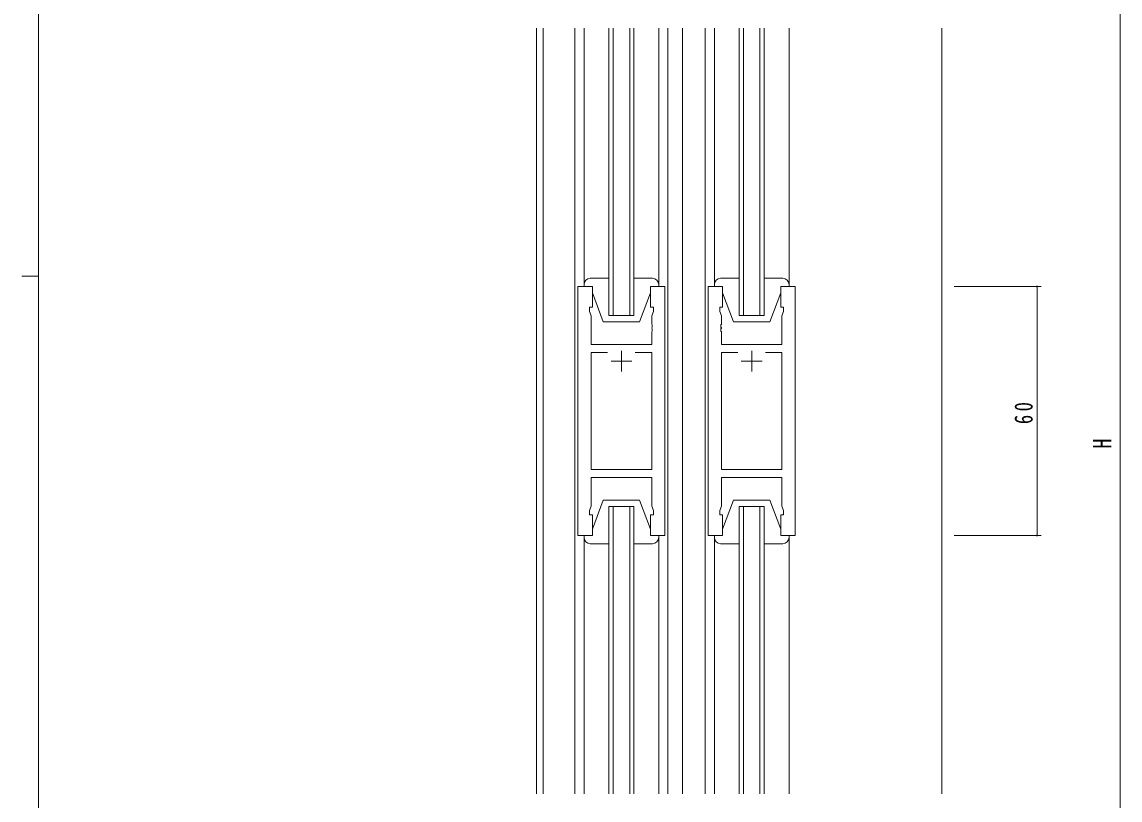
# Model space of a CAD drawing. Units: millimetres, scale not verified. Extents: x -567 to 567, y -403 to 403.
# Drawn here: x -566.7 to -302, y -102.2 to 85.3 of the extents above; entities that cross this region are included whole.
import ezdxf
from ezdxf.enums import TextEntityAlignment as Align

# ---------------------------------------------------------------- set-up
doc = ezdxf.new("R2010")
doc.units = ezdxf.units.MM
doc.header["$LTSCALE"] = 2
for name, color, linetype, lineweight in [('0-1_YKK_ZWAK', 7, 'Continuous', 18), ('0-3_YKK_11', 7, 'Continuous', 18), ('0-4_YKK_12', 2, 'Continuous', 18), ('0-5_YKK_13', 4, 'Continuous', 18), ('0-6_YKK_D', 6, 'Continuous', 18)]:
    doc.layers.add(name, color=color, linetype=linetype, lineweight=lineweight)
doc.styles.add('ＭＳ ゴシック', font='')
doc.styles.get('ＭＳ ゴシック').set_extended_font_data('MS Gothic')

msp = doc.modelspace()

# ---------------------------------------------------------------- linework, layer by layer
at = {"layer": '0-1_YKK_ZWAK'}
for p, q in [((-562.726, -350.982), (-562.726, 399.018)), ((-566.726, 24.018), (-562.726, 24.018))]:
    msp.add_line(p, q, dxfattribs=at)
at = {"layer": '0-3_YKK_11'}
for p, q in [((-432.726, 21.518), (-429.226, 21.518)), ((-432.726, -38.482), (-432.726, 21.518)), ((-415.226, 16.518), (-415.226, 21.518)), ((-415.226, 21.518), (-411.726, 21.518)), ((-411.726, 21.518), (-411.726, -38.482)), ((-397.826, 21.518), (-401.326, 21.518)), ((-401.326, 21.518), (-401.326, -38.482)), ((-397.826, 16.518), (-397.826, 21.518)), ((-380.326, 21.518), (-383.826, 21.518)), ((-380.326, -38.482), (-380.326, 21.518)), ((-429.926, 16.518), (-429.926, 15.518)), ((-414.526, 16.518), (-415.226, 16.518)), ((-414.526, 15.518), (-414.526, 16.518)), ((-398.526, 16.518), (-397.826, 16.518)), ((-398.526, 15.518), (-398.526, 16.518)), ((-383.126, 16.518), (-383.126, 15.518)), ((-429.926, 15.518), (-429.526, 14.419)), ((-429.526, 14.419), (-429.526, 7.518)), ((-414.926, 14.419), (-414.526, 15.518)), ((-414.926, 12.476), (-414.926, 14.419)), ((-398.126, 14.419), (-398.526, 15.518)), ((-398.126, 12.476), (-398.126, 14.419)), ((-383.126, 15.518), (-383.526, 14.419)), ((-383.526, 14.419), (-383.526, 7.518)), ((-414.806, 12.293), (-414.926, 12.476)), ((-414.926, 11.559), (-414.806, 11.743)), ((-414.926, 11.476), (-414.926, 11.559)), ((-414.806, 11.293), (-414.926, 11.476)), ((-414.926, 10.559), (-414.806, 10.743)), ((-414.806, 11.743), (-414.806, 12.293)), ((-414.806, 10.743), (-414.806, 11.293)), ((-398.246, 12.293), (-398.126, 12.476)), ((-398.246, 11.743), (-398.246, 12.293)), ((-398.126, 11.559), (-398.246, 11.743)), ((-398.246, 11.293), (-398.126, 11.476)), ((-398.246, 10.743), (-398.246, 11.293)), ((-398.126, 10.559), (-398.246, 10.743)), ((-398.126, 11.476), (-398.126, 11.559)), ((-414.926, 7.518), (-414.926, 10.559)), ((-398.126, 7.518), (-398.126, 10.559)), ((-429.526, 7.518), (-414.926, 7.518)), ((-429.526, 5.588), (-425.576, 5.588)), ((-429.526, -22.552), (-429.526, 5.588)), ((-422.226, 6.018), (-422.226, 1.018)), ((-418.876, 5.588), (-414.926, 5.588)), ((-418.876, 5.588), (-414.926, 5.588)), ((-414.926, 5.588), (-414.926, -22.552)), ((-383.526, 7.518), (-398.126, 7.518)), ((-394.176, 5.588), (-398.126, 5.588)), ((-394.176, 5.588), (-398.126, 5.588)), ((-398.126, 5.588), (-398.126, -22.552)), ((-390.826, 6.018), (-390.826, 1.018)), ((-383.526, 5.588), (-387.476, 5.588)), ((-383.526, -22.552), (-383.526, 5.588)), ((-419.726, 3.518), (-424.726, 3.518)), ((-393.326, 3.518), (-388.326, 3.518)), ((-414.926, -22.552), (-429.526, -22.552)), ((-398.126, -22.552), (-383.526, -22.552)), ((-429.526, -24.482), (-429.526, -31.383)), ((-414.926, -24.482), (-429.526, -24.482)), ((-414.926, -31.383), (-414.926, -24.482)), ((-398.126, -31.383), (-398.126, -24.482)), ((-398.126, -24.482), (-383.526, -24.482)), ((-383.526, -24.482), (-383.526, -31.383)), ((-429.526, -31.383), (-429.926, -32.482)), ((-414.526, -32.482), (-414.926, -31.383)), ((-398.526, -32.482), (-398.126, -31.383)), ((-383.526, -31.383), (-383.126, -32.482)), ((-429.926, -32.482), (-429.926, -33.482)), ((-429.926, -33.482), (-429.226, -33.482)), ((-429.226, -33.482), (-429.226, -38.482)), ((-415.226, -38.482), (-415.226, -33.482)), ((-415.226, -33.482), (-414.526, -33.482)), ((-414.526, -33.482), (-414.526, -32.482)), ((-398.526, -33.482), (-398.526, -32.482)), ((-397.826, -33.482), (-398.526, -33.482)), ((-397.826, -38.482), (-397.826, -33.482)), ((-383.826, -33.482), (-383.826, -38.482)), ((-383.126, -33.482), (-383.826, -33.482)), ((-383.126, -32.482), (-383.126, -33.482)), ((-429.226, -38.482), (-432.726, -38.482)), ((-411.726, -38.482), (-415.226, -38.482)), ((-401.326, -38.482), (-397.826, -38.482)), ((-383.826, -38.482), (-380.326, -38.482))]:
    msp.add_line(p, q, dxfattribs=at)
for points in [[(-429.226, 21.518), (-429.226, 16.518), (-429.926, 16.518)], [(-383.826, 21.518), (-383.826, 16.518), (-383.126, 16.518)]]:
    msp.add_lwpolyline(points, dxfattribs=at)
at = {"layer": '0-4_YKK_12'}
for p, q in [((-442.726, -100.732), (-442.726, 83.768)), ((-441.096, 83.768), (-441.096, -100.732)), ((-433.426, 83.768), (-433.426, -100.732)), ((-425.226, 14.518), (-425.226, 83.768)), ((-424.226, 83.768), (-424.226, 14.518)), ((-420.226, 14.518), (-420.226, 83.768)), ((-419.226, 83.768), (-419.226, 14.518)), ((-411.026, 83.768), (-411.026, -100.732)), ((-407.526, 83.768), (-407.526, -100.732)), ((-402.026, -100.732), (-402.026, 83.768)), ((-393.826, 14.518), (-393.826, 83.768)), ((-392.826, 83.768), (-392.826, 14.518)), ((-388.826, 14.518), (-388.826, 83.768)), ((-387.826, 83.768), (-387.826, 14.518)), ((-345.026, 83.768), (-345.026, -100.732)), ((-442.726, -53.482), (-442.726, 36.518)), ((-441.096, 36.518), (-441.096, -53.482)), ((-433.426, 36.518), (-433.426, -53.482)), ((-411.026, 36.518), (-411.026, -53.482)), ((-407.526, 36.518), (-407.526, -53.482)), ((-345.026, 36.518), (-345.026, -53.482)), ((-419.226, 14.518), (-425.226, 14.518)), ((-387.826, 14.518), (-393.826, 14.518)), ((-425.226, -31.482), (-419.226, -31.482)), ((-425.226, -100.732), (-425.226, -31.482)), ((-424.226, -31.482), (-424.226, -100.732)), ((-420.226, -100.732), (-420.226, -31.482)), ((-419.226, -31.482), (-419.226, -100.732)), ((-393.826, -31.482), (-387.826, -31.482)), ((-393.826, -100.732), (-393.826, -31.482)), ((-392.826, -31.482), (-392.826, -100.732)), ((-388.826, -100.732), (-388.826, -31.482)), ((-387.826, -31.482), (-387.826, -100.732))]:
    msp.add_line(p, q, dxfattribs=at)
at = {"layer": '0-5_YKK_13'}
for p, q in [((-431.226, 21.518), (-431.226, 83.768)), ((-413.226, 21.518), (-413.226, 83.768)), ((-399.826, 21.518), (-399.826, 83.768)), ((-381.826, 21.518), (-381.826, 83.768)), ((-431.226, 22.018), (-431.226, 21.518)), ((-431.226, 21.518), (-429.226, 21.518)), ((-425.226, 23.518), (-429.726, 23.518)), ((-429.226, 21.518), (-429.226, 20.018)), ((-414.726, 23.518), (-419.226, 23.518)), ((-415.226, 20.018), (-415.226, 21.518)), ((-415.226, 21.518), (-413.226, 21.518)), ((-413.226, 21.518), (-413.226, 22.018)), ((-399.826, 22.018), (-399.826, 21.518)), ((-399.826, 21.518), (-397.826, 21.518)), ((-393.826, 23.518), (-398.326, 23.518)), ((-397.826, 21.518), (-397.826, 20.018)), ((-383.326, 23.518), (-387.826, 23.518)), ((-383.826, 21.518), (-381.826, 21.518)), ((-383.826, 20.018), (-383.826, 21.518)), ((-381.826, 21.518), (-381.826, 22.018)), ((-429.226, 20.018), (-426.626, 13.018)), ((-415.226, 20.018), (-417.826, 13.018)), ((-397.826, 20.018), (-395.226, 13.018)), ((-383.826, 20.018), (-386.426, 13.018)), ((-426.626, 13.018), (-417.826, 13.018)), ((-395.226, 13.018), (-386.426, 13.018)), ((-429.226, -36.982), (-426.626, -29.982)), ((-426.626, -29.982), (-417.826, -29.982)), ((-415.226, -36.982), (-417.826, -29.982)), ((-397.826, -36.982), (-395.226, -29.982)), ((-395.226, -29.982), (-386.426, -29.982)), ((-383.826, -36.982), (-386.426, -29.982)), ((-429.226, -38.482), (-429.226, -36.982)), ((-415.226, -36.982), (-415.226, -38.482)), ((-397.826, -38.482), (-397.826, -36.982)), ((-383.826, -36.982), (-383.826, -38.482)), ((-431.226, -38.482), (-429.226, -38.482)), ((-431.226, -38.982), (-431.226, -38.482)), ((-431.226, -38.482), (-431.226, -100.732)), ((-415.226, -38.482), (-413.226, -38.482)), ((-413.226, -38.482), (-413.226, -38.982)), ((-413.226, -38.482), (-413.226, -100.732)), ((-399.826, -38.482), (-397.826, -38.482)), ((-399.826, -38.982), (-399.826, -38.482)), ((-399.826, -38.482), (-399.826, -100.732)), ((-383.826, -38.482), (-381.826, -38.482)), ((-381.826, -38.482), (-381.826, -38.982)), ((-381.826, -38.482), (-381.826, -100.732)), ((-425.226, -40.482), (-429.726, -40.482)), ((-414.726, -40.482), (-419.226, -40.482)), ((-393.826, -40.482), (-398.326, -40.482)), ((-383.326, -40.482), (-387.826, -40.482))]:
    msp.add_line(p, q, dxfattribs=at)
for centre, start, end in [((-429.726, 22.018), 90, 180), ((-414.726, 22.018), 0, 90), ((-398.326, 22.018), 90, 180), ((-383.326, 22.018), 0, 90), ((-429.726, -38.982), 180, 270), ((-414.726, -38.982), 270, 0), ((-398.326, -38.982), 180, 270), ((-383.326, -38.982), 270, 0)]:
    msp.add_arc(centre, 1.5, start, end, dxfattribs=at)
at = {"layer": '0-6_YKK_D'}
for p, q in [((-302.029, 177.018), (-302.029, -208.982)), ((-342.026, 21.518), (-321.029, 21.518)), ((-322.029, 21.518), (-322.029, -38.482)), ((-342.026, -38.482), (-321.029, -38.482))]:
    msp.add_line(p, q, dxfattribs=at)
for centre, start, end in [((-322.029, 21.518), 90, 270), ((-322.029, 21.518), 270, 90), ((-322.029, -38.482), 90, 270), ((-322.029, -38.482), 270, 90)]:
    msp.add_arc(centre, 0.106, start, end, dxfattribs=at)

# ---------------------------------------------------------------- texts
at = {"layer": '0-6_YKK_D', "color": 7, "style": 'ＭＳ ゴシック', "width": 0.8}
msp.add_text('H', height=4.399, rotation=90, dxfattribs=at).set_placement((-302.829, -17.53), align=Align.BOTTOM_LEFT)
at = {"layer": '0-6_YKK_D', "color": 7, "insert": (-323.029, -11.65), "char_height": 4.399, "attachment_point": 7, "rotation": 90, "style": 'ＭＳ ゴシック'}
msp.add_mtext('\\T1.37;\\W0.75;60', dxfattribs=at)

doc.saveas('drawing.dxf')
